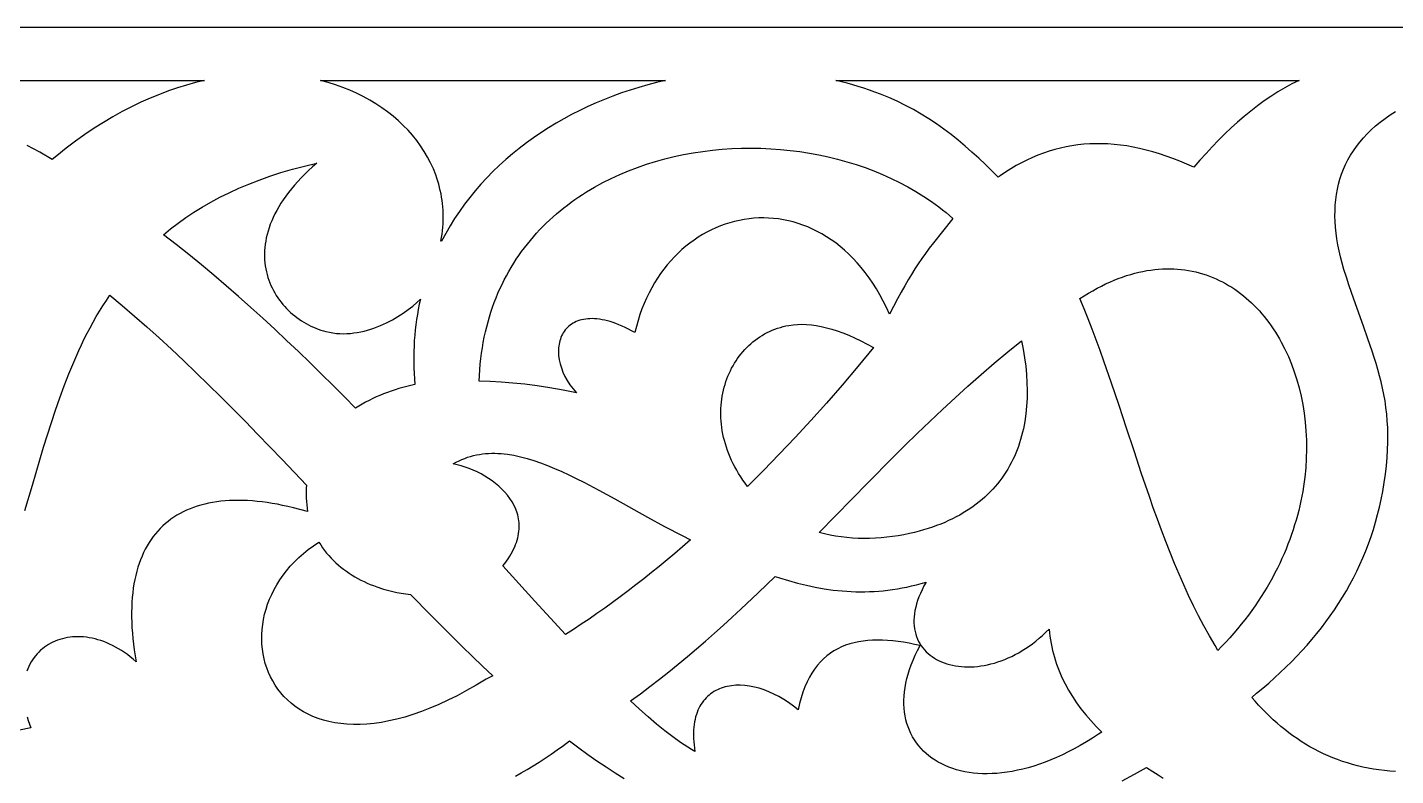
# Model space of a CAD drawing. Extents: x -170 to 170, y -20 to 44.
# Drawn here: x -55.6 to 0, y 13.1 to 43.5 of the extents above; entities that cross this region are included whole.
import ezdxf

# ---------------------------------------------------------------- set-up
doc = ezdxf.new("R2010")
doc.units = 0
doc.header["$MEASUREMENT"] = 0
doc.layers.add('LAYER_1', color=18, linetype='CONTINUOUS')

msp = doc.modelspace()

# ---------------------------------------------------------------- linework, layer by layer
at = {"layer": 'LAYER_1'}
for points in [[(170.235, 43.518), (-170.138, 43.518)], [(-63, 41.361), (-48.408, 41.361), (-48.77, 41.273), (-49.136, 41.173), (-49.504, 41.059), (-49.874, 40.932), (-50.246, 40.792), (-50.621, 40.638), (-50.997, 40.47), (-51.374, 40.288), (-51.753, 40.092), (-52.132, 39.881), (-52.512, 39.655), (-52.893, 39.415), (-53.274, 39.159), (-53.655, 38.888), (-54.036, 38.602), (-54.417, 38.299), (-54.602, 38.15), (-55.109, 38.44), (-55.619, 38.718)], [(0.049, 13.253), (-0.183, 13.268), (-0.411, 13.29), (-0.636, 13.317), (-0.858, 13.35), (-1.075, 13.389), (-1.29, 13.433), (-1.501, 13.482), (-1.709, 13.537), (-1.914, 13.598), (-2.115, 13.663), (-2.313, 13.734), (-2.508, 13.809), (-2.7, 13.89), (-2.889, 13.976), (-3.074, 14.066), (-3.257, 14.161), (-3.437, 14.261), (-3.614, 14.365), (-3.788, 14.474), (-3.959, 14.588), (-4.127, 14.705), (-4.293, 14.827), (-4.456, 14.954), (-4.616, 15.084), (-4.774, 15.218), (-4.929, 15.357), (-5.081, 15.499), (-5.231, 15.645), (-5.379, 15.795), (-5.524, 15.948), (-5.667, 16.106), (-5.808, 16.266), (-5.606, 16.432), (-5.358, 16.64), (-5.115, 16.85), (-4.876, 17.062), (-4.643, 17.277), (-4.415, 17.495), (-4.193, 17.716), (-3.975, 17.939), (-3.764, 18.165), (-3.557, 18.394), (-3.356, 18.626), (-3.161, 18.861), (-2.971, 19.099), (-2.787, 19.34), (-2.609, 19.585), (-2.437, 19.833), (-2.271, 20.084), (-2.111, 20.339), (-1.957, 20.598), (-1.809, 20.86), (-1.667, 21.126), (-1.532, 21.396), (-1.403, 21.669), (-1.28, 21.947), (-1.164, 22.229), (-1.054, 22.515), (-0.951, 22.805), (-0.855, 23.099), (-0.766, 23.398), (-0.683, 23.701), (-0.607, 24.008), (-0.539, 24.32), (-0.477, 24.637), (-0.416, 25), (-0.365, 25.351), (-0.325, 25.689), (-0.296, 26.017), (-0.277, 26.334), (-0.267, 26.641), (-0.266, 26.94), (-0.274, 27.23), (-0.29, 27.513), (-0.314, 27.789), (-0.346, 28.059), (-0.384, 28.324), (-0.43, 28.584), (-0.482, 28.841), (-0.54, 29.094), (-0.603, 29.346), (-0.672, 29.596), (-0.745, 29.845), (-0.823, 30.095), (-0.905, 30.345), (-1.079, 30.85), (-1.264, 31.367), (-1.655, 32.461), (-1.855, 33.05), (-1.955, 33.357), (-2.054, 33.674), (-2.127, 33.928), (-2.193, 34.179), (-2.251, 34.426), (-2.3, 34.671), (-2.341, 34.912), (-2.374, 35.15), (-2.398, 35.385), (-2.414, 35.617), (-2.42, 35.845), (-2.418, 36.07), (-2.407, 36.292), (-2.387, 36.51), (-2.358, 36.724), (-2.32, 36.936), (-2.272, 37.143), (-2.215, 37.348), (-2.149, 37.548), (-2.073, 37.745), (-1.987, 37.938), (-1.891, 38.128), (-1.786, 38.314), (-1.671, 38.496), (-1.546, 38.674), (-1.41, 38.848), (-1.264, 39.019), (-1.108, 39.186), (-0.942, 39.348), (-0.765, 39.507), (-0.578, 39.662), (-0.379, 39.812), (-0.17, 39.959), (0.049, 40.101)], [(-55.712, 23.871), (-55.408, 24.903), (-55.106, 25.93), (-54.953, 26.441), (-54.797, 26.948), (-54.637, 27.452), (-54.471, 27.953), (-54.299, 28.449), (-54.119, 28.94), (-53.93, 29.425), (-53.731, 29.905), (-53.52, 30.378), (-53.411, 30.612), (-53.298, 30.844), (-53.181, 31.074), (-53.061, 31.302), (-52.937, 31.528), (-52.81, 31.752), (-52.678, 31.974), (-52.542, 32.193), (-52.402, 32.41), (-52.258, 32.625), (-51.754, 32.208), (-51.251, 31.778), (-50.749, 31.337), (-50.247, 30.885), (-49.745, 30.423), (-49.244, 29.952), (-48.744, 29.472), (-48.244, 28.985), (-47.744, 28.491), (-47.245, 27.991), (-46.747, 27.485), (-46.249, 26.975), (-45.255, 25.943), (-44.264, 24.9), (-44.272, 24.772), (-44.276, 24.642), (-44.277, 24.509), (-44.272, 24.376), (-44.264, 24.24), (-44.251, 24.103), (-44.234, 23.964), (-44.212, 23.823), (-44.793, 23.979), (-45.012, 24.03), (-45.229, 24.077), (-45.442, 24.119), (-45.652, 24.156), (-45.859, 24.188), (-46.063, 24.215), (-46.263, 24.237), (-46.46, 24.255), (-46.654, 24.268), (-46.844, 24.275), (-47.031, 24.278), (-47.215, 24.276), (-47.395, 24.27), (-47.571, 24.258), (-47.744, 24.242), (-47.913, 24.221), (-48.079, 24.195), (-48.241, 24.164), (-48.399, 24.129), (-48.554, 24.089), (-48.705, 24.044), (-48.852, 23.994), (-48.995, 23.94), (-49.135, 23.88), (-49.27, 23.817), (-49.402, 23.748), (-49.53, 23.675), (-49.654, 23.597), (-49.773, 23.514), (-49.889, 23.426), (-50.001, 23.334), (-50.108, 23.237), (-50.212, 23.136), (-50.311, 23.03), (-50.406, 22.919), (-50.497, 22.804), (-50.583, 22.684), (-50.666, 22.559), (-50.744, 22.43), (-50.817, 22.296), (-50.886, 22.157), (-50.951, 22.014), (-51.011, 21.866), (-51.067, 21.714), (-51.118, 21.557), (-51.165, 21.396), (-51.207, 21.23), (-51.245, 21.059), (-51.278, 20.884), (-51.306, 20.704), (-51.329, 20.52), (-51.348, 20.331), (-51.362, 20.138), (-51.371, 19.94), (-51.375, 19.738), (-51.375, 19.531), (-51.369, 19.32), (-51.359, 19.104), (-51.343, 18.884), (-51.323, 18.659), (-51.297, 18.43), (-51.267, 18.196), (-51.231, 17.958), (-51.19, 17.716), (-51.308, 17.818), (-51.427, 17.914), (-51.546, 18.005), (-51.665, 18.09), (-51.785, 18.17), (-51.906, 18.244), (-52.026, 18.313), (-52.147, 18.376), (-52.267, 18.434), (-52.387, 18.486), (-52.507, 18.533), (-52.626, 18.576), (-52.745, 18.613), (-52.863, 18.645), (-52.981, 18.671), (-53.097, 18.693), (-53.213, 18.711), (-53.328, 18.723), (-53.441, 18.73), (-53.553, 18.733), (-53.664, 18.731), (-53.773, 18.724), (-53.88, 18.713), (-53.986, 18.698), (-54.089, 18.678), (-54.191, 18.653), (-54.291, 18.624), (-54.388, 18.591), (-54.483, 18.554), (-54.576, 18.513), (-54.666, 18.467), (-54.754, 18.418), (-54.838, 18.364), (-54.92, 18.307), (-54.999, 18.245), (-55.075, 18.18), (-55.147, 18.111), (-55.216, 18.038), (-55.282, 17.962), (-55.344, 17.882), (-55.402, 17.798), (-55.457, 17.711), (-55.508, 17.621), (-55.555, 17.527), (-55.597, 17.43), (-55.636, 17.33)], [(-55.627, 15.472), (-55.582, 15.327), (-55.531, 15.18), (-55.474, 15.03), (-55.941, 14.936)], [(-35.763, 13.061), (-35.525, 13.196), (-35.285, 13.336), (-35.043, 13.483), (-34.799, 13.635), (-34.554, 13.794), (-34.307, 13.959), (-34.058, 14.131), (-33.807, 14.309), (-33.555, 14.494), (-33.183, 14.215), (-32.812, 13.945), (-32.442, 13.686), (-32.072, 13.437), (-31.702, 13.198), (-31.333, 12.97)], [(-11.073, 12.872), (-10.573, 13.138), (-10.081, 13.408), (-9.832, 13.248), (-9.617, 13.11), (-9.403, 12.976)]]:
    msp.add_lwpolyline(points, dxfattribs=at)
for points in [[(-30.017, 41.275), (-30.379, 41.181), (-30.737, 41.079), (-31.092, 40.968), (-31.444, 40.849), (-31.793, 40.723), (-32.137, 40.588), (-32.478, 40.445), (-32.814, 40.295), (-33.145, 40.136), (-33.472, 39.97), (-33.793, 39.797), (-34.109, 39.615), (-34.42, 39.427), (-34.724, 39.23), (-35.023, 39.027), (-35.315, 38.816), (-35.601, 38.598), (-35.879, 38.373), (-36.151, 38.14), (-36.415, 37.901), (-36.672, 37.655), (-36.92, 37.401), (-37.161, 37.141), (-37.393, 36.874), (-37.617, 36.601), (-37.831, 36.321), (-38.037, 36.034), (-38.233, 35.74), (-38.42, 35.441), (-38.596, 35.135), (-38.763, 34.822), (-38.788, 34.822), (-38.763, 34.965), (-38.742, 35.106), (-38.725, 35.247), (-38.713, 35.387), (-38.703, 35.527), (-38.698, 35.666), (-38.697, 35.804), (-38.699, 35.941), (-38.704, 36.077), (-38.714, 36.213), (-38.727, 36.348), (-38.744, 36.482), (-38.764, 36.614), (-38.787, 36.746), (-38.815, 36.877), (-38.845, 37.007), (-38.879, 37.136), (-38.917, 37.263), (-38.957, 37.39), (-39.001, 37.515), (-39.099, 37.762), (-39.21, 38.004), (-39.333, 38.24), (-39.468, 38.471), (-39.616, 38.696), (-39.775, 38.915), (-39.945, 39.127), (-40.127, 39.333), (-40.32, 39.531), (-40.523, 39.723), (-40.737, 39.907), (-40.96, 40.083), (-41.194, 40.251), (-41.437, 40.411), (-41.689, 40.562), (-41.95, 40.705), (-42.22, 40.839), (-42.499, 40.963), (-42.785, 41.077), (-43.08, 41.182), (-43.382, 41.277), (-43.691, 41.361), (-29.653, 41.361)], [(-3.879, 41.361), (-4.17, 41.216), (-4.458, 41.06), (-4.742, 40.892), (-5.023, 40.713), (-5.301, 40.524), (-5.575, 40.324), (-5.846, 40.114), (-6.114, 39.895), (-6.379, 39.666), (-6.641, 39.429), (-6.901, 39.182), (-7.158, 38.928), (-7.412, 38.665), (-7.664, 38.394), (-7.914, 38.117), (-8.161, 37.832), (-8.447, 37.959), (-8.73, 38.077), (-9.009, 38.185), (-9.286, 38.285), (-9.56, 38.376), (-9.831, 38.457), (-10.099, 38.53), (-10.365, 38.593), (-10.627, 38.647), (-10.888, 38.693), (-11.145, 38.73), (-11.4, 38.757), (-11.653, 38.776), (-11.903, 38.786), (-12.151, 38.787), (-12.396, 38.78), (-12.639, 38.763), (-12.88, 38.738), (-13.119, 38.704), (-13.355, 38.662), (-13.589, 38.611), (-13.821, 38.551), (-14.051, 38.482), (-14.279, 38.405), (-14.505, 38.32), (-14.729, 38.226), (-14.952, 38.123), (-15.172, 38.012), (-15.39, 37.893), (-15.607, 37.765), (-15.822, 37.628), (-16.036, 37.484), (-16.119, 37.425), (-16.379, 37.688), (-16.643, 37.946), (-16.912, 38.2), (-17.186, 38.448), (-17.465, 38.69), (-17.749, 38.926), (-18.039, 39.155), (-18.334, 39.376), (-18.635, 39.588), (-18.941, 39.792), (-19.253, 39.987), (-19.572, 40.172), (-19.896, 40.346), (-20.227, 40.51), (-20.565, 40.662), (-20.909, 40.802), (-21.132, 40.886), (-21.357, 40.966), (-21.583, 41.042), (-21.81, 41.114), (-22.039, 41.182), (-22.268, 41.245), (-22.498, 41.305), (-22.73, 41.362)], [(-25.77, 38.599), (-25.374, 38.581), (-24.978, 38.553), (-24.585, 38.514), (-24.193, 38.464), (-23.803, 38.403), (-23.416, 38.331), (-23.032, 38.249), (-22.652, 38.156), (-22.276, 38.052), (-21.904, 37.938), (-21.537, 37.813), (-21.176, 37.678), (-20.821, 37.531), (-20.471, 37.375), (-20.129, 37.208), (-19.794, 37.03), (-19.467, 36.842), (-19.147, 36.644), (-18.837, 36.435), (-18.535, 36.216), (-18.388, 36.103), (-18.243, 35.987), (-18.101, 35.868), (-17.961, 35.747), (-18.39, 35.218), (-18.758, 34.751), (-18.923, 34.533), (-19.079, 34.321), (-19.227, 34.112), (-19.37, 33.903), (-19.509, 33.691), (-19.646, 33.472), (-19.783, 33.243), (-19.922, 33.002), (-20.066, 32.746), (-20.215, 32.47), (-20.54, 31.85), (-20.666, 32.124), (-20.798, 32.387), (-20.935, 32.639), (-21.076, 32.882), (-21.223, 33.114), (-21.375, 33.335), (-21.531, 33.547), (-21.691, 33.748), (-21.855, 33.94), (-22.023, 34.121), (-22.194, 34.292), (-22.369, 34.454), (-22.548, 34.606), (-22.729, 34.748), (-22.912, 34.881), (-23.099, 35.004), (-23.288, 35.117), (-23.479, 35.221), (-23.671, 35.316), (-23.866, 35.402), (-24.062, 35.478), (-24.259, 35.546), (-24.457, 35.604), (-24.657, 35.653), (-24.856, 35.693), (-25.057, 35.725), (-25.257, 35.748), (-25.458, 35.762), (-25.658, 35.768), (-25.858, 35.765), (-26.057, 35.753), (-26.255, 35.733), (-26.453, 35.705), (-26.649, 35.669), (-26.843, 35.624), (-27.036, 35.571), (-27.227, 35.511), (-27.416, 35.442), (-27.603, 35.366), (-27.787, 35.281), (-27.968, 35.189), (-28.147, 35.089), (-28.322, 34.982), (-28.494, 34.867), (-28.662, 34.745), (-28.826, 34.615), (-28.987, 34.478), (-29.143, 34.334), (-29.295, 34.183), (-29.442, 34.024), (-29.584, 33.859), (-29.722, 33.686), (-29.854, 33.507), (-29.98, 33.321), (-30.101, 33.128), (-30.216, 32.928), (-30.324, 32.722), (-30.427, 32.51), (-30.523, 32.291), (-30.612, 32.065), (-30.694, 31.834), (-30.769, 31.596), (-30.836, 31.352), (-30.896, 31.101), (-31.032, 31.177), (-31.166, 31.247), (-31.296, 31.311), (-31.424, 31.369), (-31.549, 31.422), (-31.671, 31.469), (-31.79, 31.511), (-31.906, 31.548), (-32.019, 31.58), (-32.129, 31.607), (-32.236, 31.629), (-32.34, 31.646), (-32.442, 31.659), (-32.54, 31.666), (-32.635, 31.67), (-32.727, 31.669), (-32.816, 31.664), (-32.902, 31.655), (-32.985, 31.642), (-33.065, 31.624), (-33.142, 31.604), (-33.215, 31.579), (-33.286, 31.551), (-33.353, 31.519), (-33.417, 31.484), (-33.478, 31.446), (-33.535, 31.404), (-33.59, 31.36), (-33.641, 31.313), (-33.689, 31.262), (-33.734, 31.209), (-33.775, 31.154), (-33.813, 31.096), (-33.848, 31.036), (-33.88, 30.973), (-33.908, 30.908), (-33.932, 30.841), (-33.954, 30.772), (-33.972, 30.702), (-33.986, 30.629), (-33.998, 30.555), (-34.005, 30.48), (-34.01, 30.403), (-34.01, 30.325), (-34.002, 30.165), (-33.979, 30.001), (-33.942, 29.834), (-33.89, 29.665), (-33.825, 29.494), (-33.744, 29.324), (-33.65, 29.153), (-33.54, 28.984), (-33.415, 28.818), (-33.276, 28.654), (-33.822, 28.762), (-34.354, 28.855), (-34.871, 28.934), (-35.373, 28.999), (-35.86, 29.051), (-36.333, 29.089), (-36.792, 29.116), (-37.236, 29.13), (-37.225, 29.364), (-37.209, 29.595), (-37.19, 29.823), (-37.165, 30.049), (-37.137, 30.271), (-37.104, 30.49), (-37.066, 30.706), (-37.025, 30.919), (-36.979, 31.129), (-36.929, 31.336), (-36.875, 31.54), (-36.817, 31.741), (-36.756, 31.94), (-36.69, 32.135), (-36.62, 32.327), (-36.547, 32.516), (-36.47, 32.702), (-36.389, 32.886), (-36.304, 33.066), (-36.216, 33.243), (-36.125, 33.417), (-36.03, 33.589), (-35.932, 33.757), (-35.83, 33.923), (-35.725, 34.085), (-35.617, 34.245), (-35.506, 34.402), (-35.391, 34.556), (-35.274, 34.706), (-35.153, 34.854), (-35.03, 34.999), (-34.904, 35.141), (-34.775, 35.281), (-34.643, 35.417), (-34.508, 35.55), (-34.371, 35.681), (-34.231, 35.808), (-34.089, 35.933), (-33.944, 36.055), (-33.797, 36.173), (-33.647, 36.289), (-33.495, 36.402), (-33.341, 36.513), (-33.185, 36.62), (-33.026, 36.725), (-32.865, 36.826), (-32.538, 37.021), (-32.203, 37.204), (-31.861, 37.376), (-31.512, 37.536), (-31.156, 37.685), (-30.795, 37.823), (-30.428, 37.95), (-30.057, 38.065), (-29.68, 38.169), (-29.3, 38.262), (-28.916, 38.344), (-28.529, 38.414), (-28.14, 38.474), (-27.748, 38.522), (-27.354, 38.559), (-26.959, 38.586), (-26.563, 38.601), (-26.166, 38.605)], [(-44.012, 37.846), (-44.175, 37.696), (-44.331, 37.546), (-44.479, 37.396), (-44.618, 37.247), (-44.75, 37.098), (-44.875, 36.95), (-44.992, 36.802), (-45.102, 36.655), (-45.205, 36.509), (-45.3, 36.363), (-45.389, 36.219), (-45.471, 36.075), (-45.546, 35.932), (-45.614, 35.79), (-45.676, 35.649), (-45.732, 35.509), (-45.782, 35.371), (-45.825, 35.233), (-45.862, 35.097), (-45.894, 34.962), (-45.92, 34.828), (-45.94, 34.696), (-45.955, 34.565), (-45.965, 34.436), (-45.969, 34.308), (-45.968, 34.182), (-45.962, 34.058), (-45.951, 33.935), (-45.936, 33.814), (-45.916, 33.695), (-45.891, 33.578), (-45.863, 33.463), (-45.829, 33.35), (-45.792, 33.238), (-45.751, 33.129), (-45.706, 33.022), (-45.657, 32.918), (-45.604, 32.815), (-45.548, 32.715), (-45.489, 32.617), (-45.426, 32.522), (-45.36, 32.429), (-45.292, 32.339), (-45.22, 32.251), (-45.145, 32.166), (-45.068, 32.083), (-44.989, 32.004), (-44.907, 31.927), (-44.822, 31.853), (-44.736, 31.782), (-44.647, 31.714), (-44.557, 31.649), (-44.465, 31.587), (-44.371, 31.528), (-44.275, 31.472), (-44.178, 31.419), (-44.08, 31.37), (-43.981, 31.324), (-43.881, 31.282), (-43.779, 31.243), (-43.677, 31.207), (-43.574, 31.176), (-43.471, 31.147), (-43.329, 31.115), (-43.186, 31.09), (-43.043, 31.073), (-42.9, 31.062), (-42.758, 31.059), (-42.616, 31.062), (-42.474, 31.072), (-42.334, 31.087), (-42.194, 31.108), (-42.055, 31.135), (-41.917, 31.166), (-41.781, 31.202), (-41.647, 31.243), (-41.514, 31.287), (-41.383, 31.336), (-41.255, 31.388), (-41.129, 31.443), (-41.005, 31.502), (-40.765, 31.626), (-40.538, 31.758), (-40.323, 31.896), (-40.124, 32.038), (-39.94, 32.18), (-39.774, 32.321), (-39.627, 32.458), (-39.672, 32.254), (-39.713, 32.049), (-39.75, 31.842), (-39.783, 31.633), (-39.812, 31.422), (-39.836, 31.209), (-39.857, 30.995), (-39.873, 30.779), (-39.885, 30.561), (-39.893, 30.341), (-39.896, 30.12), (-39.896, 29.897), (-39.89, 29.672), (-39.88, 29.446), (-39.866, 29.218), (-39.847, 28.988), (-40.175, 28.913), (-40.497, 28.825), (-40.656, 28.776), (-40.813, 28.724), (-40.968, 28.668), (-41.121, 28.61), (-41.272, 28.548), (-41.421, 28.484), (-41.567, 28.416), (-41.711, 28.345), (-41.853, 28.271), (-41.991, 28.194), (-42.127, 28.113), (-42.259, 28.03), (-42.717, 28.493), (-43.178, 28.956), (-43.644, 29.417), (-44.114, 29.876), (-44.589, 30.333), (-45.068, 30.788), (-45.551, 31.239), (-46.038, 31.687), (-46.529, 32.13), (-47.024, 32.57), (-47.523, 33.004), (-48.026, 33.433), (-48.533, 33.856), (-49.043, 34.273), (-49.557, 34.683), (-50.075, 35.086), (-49.785, 35.324), (-49.484, 35.555), (-49.17, 35.78), (-48.845, 35.997), (-48.506, 36.208), (-48.155, 36.411), (-47.79, 36.606), (-47.411, 36.794), (-47.018, 36.974), (-46.611, 37.146), (-46.188, 37.309), (-45.75, 37.464), (-45.297, 37.611), (-44.828, 37.748), (-44.342, 37.877), (-43.84, 37.996)], [(-8.972, 33.694), (-8.82, 33.685), (-8.67, 33.671), (-8.522, 33.653), (-8.375, 33.63), (-8.229, 33.603), (-8.085, 33.571), (-7.943, 33.535), (-7.803, 33.494), (-7.664, 33.45), (-7.527, 33.401), (-7.392, 33.348), (-7.259, 33.291), (-7.127, 33.229), (-6.997, 33.164), (-6.87, 33.095), (-6.744, 33.023), (-6.62, 32.946), (-6.498, 32.866), (-6.378, 32.782), (-6.26, 32.694), (-6.145, 32.603), (-6.031, 32.509), (-5.92, 32.411), (-5.81, 32.31), (-5.703, 32.205), (-5.598, 32.097), (-5.496, 31.986), (-5.396, 31.872), (-5.298, 31.755), (-5.202, 31.634), (-5.109, 31.511), (-5.018, 31.385), (-4.93, 31.256), (-4.844, 31.124), (-4.761, 30.99), (-4.68, 30.853), (-4.602, 30.713), (-4.454, 30.426), (-4.316, 30.13), (-4.189, 29.824), (-4.074, 29.509), (-3.969, 29.186), (-3.877, 28.856), (-3.796, 28.518), (-3.728, 28.173), (-3.672, 27.821), (-3.629, 27.464), (-3.598, 27.102), (-3.581, 26.734), (-3.577, 26.362), (-3.587, 25.985), (-3.611, 25.606), (-3.649, 25.223), (-3.673, 25.03), (-3.701, 24.837), (-3.733, 24.644), (-3.768, 24.45), (-3.807, 24.255), (-3.85, 24.06), (-3.896, 23.865), (-3.947, 23.669), (-4.001, 23.474), (-4.059, 23.278), (-4.121, 23.082), (-4.187, 22.886), (-4.257, 22.691), (-4.331, 22.495), (-4.409, 22.299), (-4.491, 22.104), (-4.577, 21.909), (-4.667, 21.714), (-4.761, 21.52), (-4.86, 21.326), (-4.963, 21.133), (-5.07, 20.94), (-5.181, 20.748), (-5.297, 20.557), (-5.417, 20.366), (-5.541, 20.176), (-5.67, 19.987), (-5.803, 19.799), (-5.94, 19.612), (-6.083, 19.426), (-6.229, 19.241), (-6.38, 19.057), (-6.536, 18.875), (-6.697, 18.694), (-6.862, 18.514), (-7.031, 18.335), (-7.18, 18.179), (-7.299, 18.381), (-7.528, 18.772), (-7.751, 19.171), (-7.966, 19.579), (-8.174, 19.994), (-8.376, 20.416), (-8.573, 20.844), (-8.763, 21.278), (-8.948, 21.717), (-9.129, 22.162), (-9.305, 22.61), (-9.476, 23.063), (-9.644, 23.518), (-9.809, 23.977), (-9.971, 24.437), (-10.287, 25.362), (-10.595, 26.29), (-10.9, 27.215), (-11.202, 28.134), (-11.507, 29.042), (-11.816, 29.936), (-11.973, 30.376), (-12.133, 30.81), (-12.295, 31.239), (-12.46, 31.661), (-12.629, 32.076), (-12.801, 32.484), (-12.624, 32.598), (-12.447, 32.706), (-12.271, 32.808), (-12.096, 32.905), (-11.922, 32.995), (-11.748, 33.08), (-11.576, 33.159), (-11.404, 33.232), (-11.234, 33.3), (-11.065, 33.362), (-10.896, 33.419), (-10.729, 33.47), (-10.563, 33.516), (-10.398, 33.557), (-10.235, 33.593), (-10.072, 33.623), (-9.911, 33.648), (-9.751, 33.668), (-9.592, 33.683), (-9.435, 33.693), (-9.279, 33.698), (-9.125, 33.699)], [(-23.915, 31.434), (-23.721, 31.418), (-23.522, 31.39), (-23.317, 31.352), (-23.106, 31.303), (-22.889, 31.243), (-22.665, 31.171), (-22.436, 31.088), (-22.201, 30.993), (-21.959, 30.886), (-21.711, 30.766), (-21.456, 30.635), (-21.194, 30.491), (-21.835, 29.72), (-22.473, 28.97), (-23.11, 28.239), (-23.747, 27.526), (-24.385, 26.831), (-25.025, 26.153), (-25.668, 25.491), (-26.313, 24.845), (-26.412, 24.975), (-26.506, 25.106), (-26.595, 25.238), (-26.679, 25.37), (-26.758, 25.503), (-26.832, 25.637), (-26.901, 25.77), (-26.966, 25.904), (-27.026, 26.038), (-27.081, 26.172), (-27.132, 26.307), (-27.178, 26.441), (-27.22, 26.575), (-27.257, 26.709), (-27.29, 26.842), (-27.319, 26.976), (-27.344, 27.108), (-27.364, 27.241), (-27.38, 27.372), (-27.392, 27.503), (-27.4, 27.634), (-27.403, 27.763), (-27.403, 27.891), (-27.399, 28.019), (-27.392, 28.145), (-27.38, 28.271), (-27.365, 28.395), (-27.345, 28.517), (-27.323, 28.639), (-27.296, 28.759), (-27.267, 28.877), (-27.233, 28.994), (-27.196, 29.109), (-27.156, 29.222), (-27.113, 29.333), (-27.066, 29.442), (-27.016, 29.55), (-26.963, 29.655), (-26.907, 29.758), (-26.847, 29.859), (-26.785, 29.958), (-26.719, 30.054), (-26.651, 30.147), (-26.58, 30.238), (-26.506, 30.327), (-26.429, 30.412), (-26.35, 30.495), (-26.268, 30.575), (-26.183, 30.652), (-26.096, 30.726), (-26.006, 30.796), (-25.914, 30.864), (-25.819, 30.928), (-25.722, 30.989), (-25.623, 31.047), (-25.522, 31.101), (-25.418, 31.151), (-25.312, 31.198), (-25.204, 31.241), (-25.094, 31.28), (-24.982, 31.315), (-24.869, 31.346), (-24.753, 31.373), (-24.635, 31.396), (-24.463, 31.421), (-24.286, 31.435), (-24.103, 31.44)], [(-15.099, 30.423), (-15.044, 30.079), (-15.001, 29.739), (-14.969, 29.403), (-14.949, 29.072), (-14.942, 28.745), (-14.947, 28.424), (-14.965, 28.107), (-14.996, 27.797), (-15.039, 27.492), (-15.066, 27.342), (-15.097, 27.194), (-15.13, 27.047), (-15.167, 26.902), (-15.208, 26.759), (-15.251, 26.617), (-15.299, 26.477), (-15.35, 26.339), (-15.404, 26.203), (-15.462, 26.069), (-15.523, 25.937), (-15.588, 25.807), (-15.657, 25.679), (-15.729, 25.553), (-15.805, 25.429), (-15.885, 25.307), (-15.968, 25.188), (-16.056, 25.07), (-16.147, 24.955), (-16.241, 24.843), (-16.34, 24.732), (-16.442, 24.624), (-16.549, 24.519), (-16.659, 24.416), (-16.773, 24.315), (-16.891, 24.217), (-17.013, 24.121), (-17.139, 24.029), (-17.27, 23.938), (-17.404, 23.851), (-17.542, 23.766), (-17.684, 23.684), (-17.831, 23.605), (-17.981, 23.529), (-18.136, 23.455), (-18.295, 23.385), (-18.459, 23.317), (-18.626, 23.253), (-18.798, 23.191), (-18.974, 23.133), (-19.154, 23.078), (-19.339, 23.025), (-19.528, 22.977), (-19.722, 22.931), (-19.953, 22.882), (-20.184, 22.841), (-20.417, 22.805), (-20.65, 22.777), (-20.883, 22.755), (-21.117, 22.739), (-21.35, 22.731), (-21.583, 22.729), (-21.815, 22.735), (-22.047, 22.747), (-22.277, 22.766), (-22.506, 22.793), (-22.734, 22.826), (-22.959, 22.867), (-23.182, 22.914), (-23.404, 22.969), (-21.408, 25.003), (-20.414, 26.007), (-19.914, 26.505), (-19.411, 26.998), (-18.904, 27.488), (-18.392, 27.974), (-17.875, 28.454), (-17.35, 28.929), (-16.818, 29.399), (-16.278, 29.862), (-15.727, 30.32), (-15.166, 30.77)], [(-36.473, 26.191), (-36.345, 26.183), (-36.216, 26.171), (-36.086, 26.156), (-35.824, 26.113), (-35.557, 26.056), (-35.287, 25.985), (-35.013, 25.901), (-34.735, 25.805), (-34.453, 25.698), (-34.167, 25.58), (-33.877, 25.452), (-33.582, 25.315), (-33.283, 25.169), (-32.98, 25.015), (-32.36, 24.688), (-31.722, 24.34), (-30.39, 23.6), (-29.694, 23.221), (-28.979, 22.845), (-28.644, 22.669), (-28.96, 22.394), (-29.276, 22.123), (-29.592, 21.857), (-29.908, 21.596), (-30.225, 21.339), (-30.541, 21.087), (-30.858, 20.84), (-31.175, 20.597), (-31.493, 20.359), (-31.81, 20.125), (-32.128, 19.897), (-32.446, 19.673), (-32.765, 19.454), (-33.083, 19.24), (-33.402, 19.031), (-33.721, 18.827), (-34.334, 19.488), (-34.965, 20.174), (-36.276, 21.613), (-36.197, 21.712), (-36.123, 21.811), (-36.054, 21.908), (-35.991, 22.005), (-35.933, 22.102), (-35.88, 22.197), (-35.832, 22.292), (-35.789, 22.386), (-35.751, 22.479), (-35.718, 22.572), (-35.689, 22.663), (-35.665, 22.754), (-35.645, 22.843), (-35.629, 22.932), (-35.618, 23.02), (-35.611, 23.107), (-35.607, 23.193), (-35.608, 23.278), (-35.613, 23.362), (-35.621, 23.445), (-35.633, 23.527), (-35.649, 23.608), (-35.668, 23.687), (-35.691, 23.766), (-35.746, 23.92), (-35.813, 24.069), (-35.892, 24.213), (-35.982, 24.352), (-36.082, 24.486), (-36.191, 24.615), (-36.309, 24.738), (-36.435, 24.856), (-36.568, 24.968), (-36.708, 25.073), (-36.853, 25.173), (-37.003, 25.266), (-37.157, 25.353), (-37.314, 25.434), (-37.474, 25.507), (-37.636, 25.574), (-37.799, 25.633), (-37.962, 25.685), (-38.124, 25.73), (-38.286, 25.767), (-38.171, 25.83), (-38.055, 25.888), (-37.939, 25.94), (-37.821, 25.988), (-37.703, 26.03), (-37.584, 26.067), (-37.464, 26.099), (-37.343, 26.126), (-37.221, 26.149), (-37.099, 26.167), (-36.975, 26.181), (-36.851, 26.19), (-36.726, 26.194), (-36.6, 26.195)], [(-43.682, 22.467), (-43.605, 22.354), (-43.524, 22.243), (-43.439, 22.136), (-43.35, 22.032), (-43.258, 21.932), (-43.162, 21.834), (-43.063, 21.74), (-42.961, 21.649), (-42.856, 21.562), (-42.748, 21.477), (-42.636, 21.396), (-42.523, 21.318), (-42.406, 21.243), (-42.288, 21.172), (-42.167, 21.103), (-42.044, 21.038), (-41.919, 20.976), (-41.792, 20.918), (-41.663, 20.862), (-41.533, 20.81), (-41.401, 20.761), (-41.133, 20.673), (-40.862, 20.598), (-40.587, 20.535), (-40.31, 20.485), (-40.032, 20.448), (-39.19, 19.59), (-38.35, 18.751), (-37.931, 18.34), (-37.512, 17.935), (-37.094, 17.537), (-36.676, 17.147), (-36.951, 17.008), (-37.353, 16.765), (-37.747, 16.54), (-38.132, 16.334), (-38.508, 16.146), (-38.877, 15.976), (-39.236, 15.824), (-39.587, 15.688), (-39.93, 15.569), (-40.264, 15.466), (-40.589, 15.379), (-40.905, 15.307), (-41.212, 15.25), (-41.511, 15.208), (-41.8, 15.179), (-42.081, 15.165), (-42.352, 15.163), (-42.615, 15.175), (-42.868, 15.199), (-43.112, 15.234), (-43.347, 15.282), (-43.572, 15.34), (-43.789, 15.41), (-43.995, 15.49), (-44.193, 15.579), (-44.381, 15.679), (-44.559, 15.787), (-44.727, 15.904), (-44.886, 16.03), (-45.036, 16.163), (-45.175, 16.304), (-45.305, 16.452), (-45.425, 16.606), (-45.535, 16.767), (-45.635, 16.933), (-45.725, 17.105), (-45.805, 17.282), (-45.875, 17.464), (-45.934, 17.649), (-45.984, 17.839), (-46.023, 18.031), (-46.052, 18.227), (-46.071, 18.425), (-46.079, 18.625), (-46.076, 18.827), (-46.064, 19.031), (-46.04, 19.235), (-46.006, 19.439), (-45.962, 19.644), (-45.906, 19.848), (-45.84, 20.052), (-45.763, 20.254), (-45.675, 20.454), (-45.576, 20.653), (-45.467, 20.849), (-45.346, 21.042), (-45.214, 21.232), (-45.071, 21.418), (-44.917, 21.601), (-44.752, 21.778), (-44.575, 21.951), (-44.387, 22.118), (-44.188, 22.28), (-43.977, 22.435), (-43.755, 22.584)], [(-25.023, 21.133), (-24.656, 21.02), (-24.29, 20.918), (-23.925, 20.828), (-23.561, 20.75), (-23.196, 20.685), (-22.831, 20.633), (-22.465, 20.594), (-22.282, 20.58), (-22.098, 20.57), (-21.913, 20.564), (-21.728, 20.561), (-21.543, 20.562), (-21.356, 20.567), (-21.169, 20.576), (-20.982, 20.589), (-20.793, 20.606), (-20.604, 20.627), (-20.414, 20.652), (-20.223, 20.682), (-20.031, 20.716), (-19.837, 20.754), (-19.643, 20.797), (-19.447, 20.845), (-19.251, 20.897), (-19.053, 20.954), (-19.139, 20.798), (-19.216, 20.646), (-19.285, 20.497), (-19.345, 20.35), (-19.397, 20.207), (-19.441, 20.066), (-19.477, 19.929), (-19.506, 19.795), (-19.526, 19.664), (-19.54, 19.536), (-19.546, 19.412), (-19.546, 19.291), (-19.538, 19.174), (-19.524, 19.06), (-19.503, 18.949), (-19.476, 18.843), (-19.442, 18.739), (-19.403, 18.64), (-19.358, 18.544), (-19.307, 18.453), (-19.251, 18.365), (-19.189, 18.281), (-19.122, 18.201), (-19.05, 18.125), (-18.974, 18.053), (-18.893, 17.986), (-18.807, 17.922), (-18.717, 17.863), (-18.623, 17.808), (-18.525, 17.758), (-18.423, 17.712), (-18.317, 17.67), (-18.208, 17.633), (-18.096, 17.601), (-17.981, 17.573), (-17.862, 17.55), (-17.741, 17.532), (-17.618, 17.519), (-17.492, 17.51), (-17.363, 17.507), (-17.233, 17.508), (-17.101, 17.515), (-16.967, 17.526), (-16.831, 17.543), (-16.694, 17.565), (-16.556, 17.592), (-16.416, 17.625), (-16.276, 17.663), (-16.135, 17.706), (-15.994, 17.755), (-15.852, 17.809), (-15.71, 17.869), (-15.568, 17.934), (-15.426, 18.006), (-15.285, 18.083), (-15.144, 18.166), (-15.003, 18.254), (-14.864, 18.349), (-14.725, 18.45), (-14.587, 18.556), (-14.451, 18.669), (-14.317, 18.788), (-14.184, 18.913), (-14.053, 19.044), (-14.037, 18.897), (-14.019, 18.751), (-13.996, 18.605), (-13.971, 18.461), (-13.941, 18.318), (-13.909, 18.176), (-13.873, 18.035), (-13.833, 17.896), (-13.79, 17.757), (-13.744, 17.619), (-13.642, 17.347), (-13.526, 17.079), (-13.397, 16.816), (-13.255, 16.556), (-13.1, 16.301), (-12.933, 16.05), (-12.752, 15.803), (-12.559, 15.56), (-12.354, 15.321), (-12.137, 15.085), (-11.907, 14.854), (-12.035, 14.769), (-12.285, 14.606), (-12.533, 14.452), (-12.78, 14.308), (-13.025, 14.172), (-13.267, 14.046), (-13.508, 13.929), (-13.746, 13.82), (-13.981, 13.721), (-14.214, 13.63), (-14.444, 13.547), (-14.671, 13.473), (-14.895, 13.406), (-15.116, 13.349), (-15.334, 13.299), (-15.549, 13.256), (-15.76, 13.222), (-15.967, 13.195), (-16.171, 13.176), (-16.37, 13.164), (-16.566, 13.16), (-16.758, 13.162), (-16.945, 13.172), (-17.128, 13.189), (-17.306, 13.212), (-17.48, 13.242), (-17.649, 13.279), (-17.813, 13.322), (-17.972, 13.372), (-18.126, 13.427), (-18.275, 13.489), (-18.418, 13.557), (-18.556, 13.63), (-18.688, 13.71), (-18.814, 13.795), (-18.935, 13.885), (-19.049, 13.981), (-19.158, 14.082), (-19.259, 14.189), (-19.355, 14.3), (-19.444, 14.416), (-19.526, 14.537), (-19.602, 14.663), (-19.671, 14.793), (-19.732, 14.928), (-19.787, 15.067), (-19.834, 15.21), (-19.873, 15.358), (-19.906, 15.509), (-19.93, 15.664), (-19.947, 15.823), (-19.956, 15.985), (-19.956, 16.151), (-19.949, 16.321), (-19.933, 16.493), (-19.909, 16.669), (-19.876, 16.848), (-19.835, 17.029), (-19.784, 17.214), (-19.725, 17.401), (-19.657, 17.59), (-19.579, 17.782), (-19.493, 17.977), (-19.396, 18.173), (-19.291, 18.372), (-19.521, 18.423), (-19.748, 18.467), (-19.972, 18.505), (-20.192, 18.537), (-20.408, 18.562), (-20.62, 18.58), (-20.828, 18.591), (-21.031, 18.595), (-21.23, 18.59), (-21.425, 18.578), (-21.615, 18.557), (-21.8, 18.528), (-21.98, 18.49), (-22.155, 18.443), (-22.325, 18.387), (-22.489, 18.321), (-22.648, 18.245), (-22.801, 18.159), (-22.948, 18.063), (-23.089, 17.957), (-23.224, 17.84), (-23.353, 17.711), (-23.475, 17.571), (-23.591, 17.42), (-23.699, 17.257), (-23.801, 17.082), (-23.896, 16.894), (-23.984, 16.694), (-24.064, 16.481), (-24.137, 16.254), (-24.203, 16.015), (-24.26, 15.762), (-24.452, 15.915), (-24.647, 16.056), (-24.845, 16.184), (-25.044, 16.3), (-25.244, 16.403), (-25.444, 16.493), (-25.644, 16.57), (-25.842, 16.634), (-26.039, 16.685), (-26.233, 16.722), (-26.424, 16.747), (-26.611, 16.758), (-26.794, 16.756), (-26.971, 16.74), (-27.057, 16.727), (-27.142, 16.711), (-27.225, 16.691), (-27.307, 16.668), (-27.386, 16.641), (-27.464, 16.611), (-27.539, 16.578), (-27.612, 16.541), (-27.684, 16.5), (-27.753, 16.456), (-27.819, 16.409), (-27.883, 16.358), (-27.945, 16.303), (-28.004, 16.246), (-28.06, 16.184), (-28.113, 16.119), (-28.163, 16.05), (-28.211, 15.978), (-28.255, 15.903), (-28.297, 15.823), (-28.335, 15.74), (-28.369, 15.654), (-28.4, 15.564), (-28.428, 15.47), (-28.452, 15.373), (-28.473, 15.272), (-28.489, 15.167), (-28.502, 15.059), (-28.511, 14.947), (-28.516, 14.831), (-28.517, 14.712), (-28.513, 14.589), (-28.506, 14.462), (-28.493, 14.332), (-28.477, 14.198), (-28.456, 14.06), (-28.6, 14.144), (-28.748, 14.235), (-28.898, 14.332), (-29.05, 14.435), (-29.362, 14.66), (-29.685, 14.909), (-30.017, 15.181), (-30.36, 15.475), (-30.712, 15.791), (-31.074, 16.127), (-30.678, 16.415), (-30.287, 16.708), (-29.901, 17.006), (-29.519, 17.307), (-29.141, 17.613), (-28.766, 17.923), (-28.396, 18.236), (-28.029, 18.553), (-27.665, 18.873), (-27.304, 19.196), (-26.946, 19.522), (-26.591, 19.85), (-25.888, 20.514), (-25.193, 21.185)]]:
    msp.add_lwpolyline(points, close=True, dxfattribs=at)

doc.saveas('drawing.dxf')
